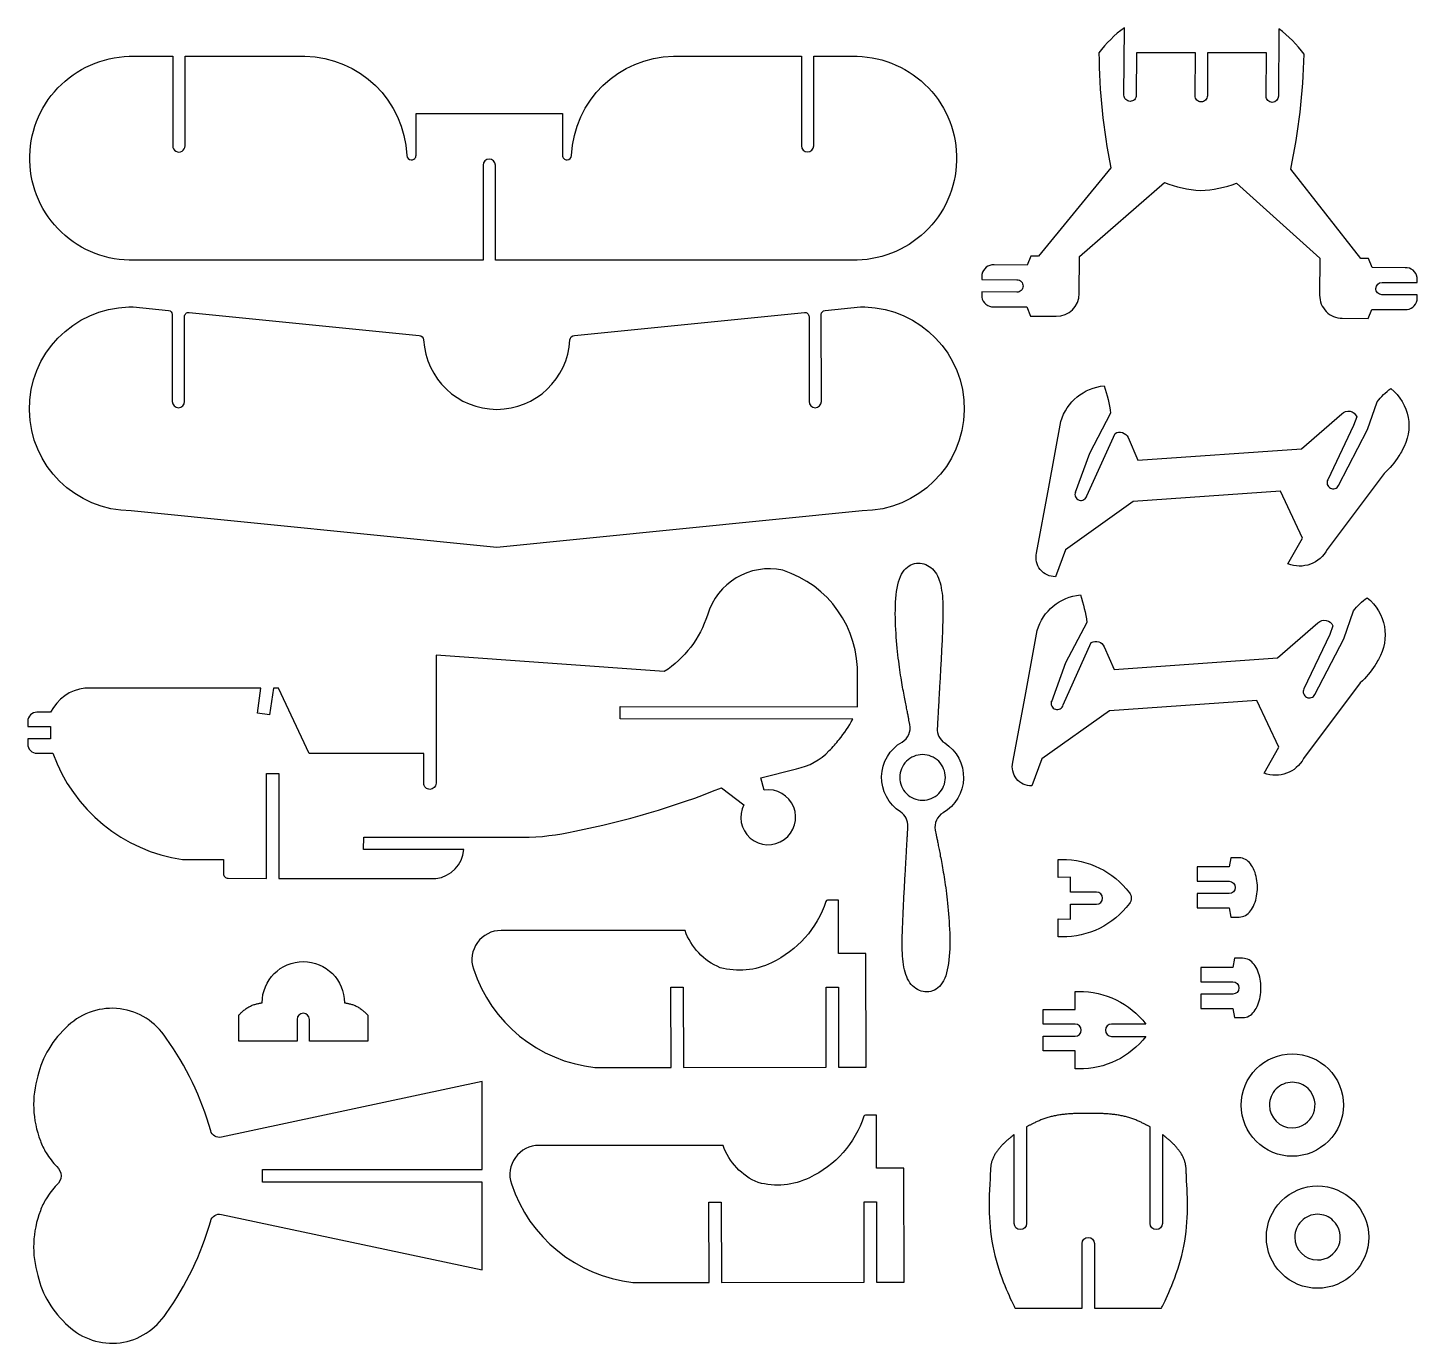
# Model space of a CAD drawing. Header units: millimetres. Extents: x 16 to 356, y 17 to 338.
import ezdxf

# ---------------------------------------------------------------- set-up
doc = ezdxf.new("R2010")
doc.units = ezdxf.units.MM

msp = doc.modelspace()

# ---------------------------------------------------------------- linework, layer by layer
at = {"flags": 128}
for points in [[(249.251966, 272.3669, 0.383838), (252.201567, 270.027541), (260.283407, 269.972478), (261.159924, 267.736444), (267.469241, 267.692844, 0.414187), (273.081933, 273.227997), (273.14417, 282.325261), (293.879007, 300.384533, 0.086768), (302.728304, 298.461485, 0.085956), (311.525299, 300.229156), (331.893257, 281.918861), (331.830531, 272.823239, 0.414341), (337.366964, 267.209885), (343.686443, 267.166316), (344.593782, 269.389424), (352.664523, 269.333544, 0.383838), (355.646164, 271.631928), (355.654672, 272.914434), (347.071869, 272.972838, -0.416615), (345.576471, 274.499404, -0.412003), (347.09155, 275.982756), (355.675433, 275.924345), (355.684497, 277.205365, 0.384049), (352.7357, 279.5454), (344.664474, 279.600479), (343.787956, 281.836513), (341.925825, 281.849761), (324.759377, 303.671568, 0.047791), (328.030186, 331.698218, 0.079465), (321.88575, 337.918422), (321.772842, 321.462742, -0.412199), (320.267465, 319.967626, -0.416237), (318.76193, 321.483656), (318.835062, 332.044808), (304.465385, 332.044808), (304.392954, 321.582279, -0.414214), (302.876878, 320.088454, -0.414214), (301.383053, 321.604531), (301.455331, 332.044808), (287.096382, 332.044808), (287.025045, 321.702399, -0.441979), (285.509708, 320.207824, -0.414397), (284.015139, 321.724104), (284.12853, 338.179919, 0.079525), (277.88786, 332.044808, 0.047791), (280.781957, 303.975737), (263.111601, 282.394362), (261.261438, 282.40664), (260.354098, 280.183533), (252.27148, 280.239406, 0.384049), (249.290635, 277.940333), (249.282001, 276.65931), (257.864866, 276.599133, -0.414463), (259.360275, 275.083341, -0.414376), (257.843814, 273.589224), (249.261177, 273.649399), (249.251966, 272.3669)], [(51.528952, 309.321203, 1), (54.538909, 309.321672), (54.535307, 331.213473), (83.809733, 331.216525, -0.397405), (108.706788, 306.986324, 0.402896), (109.822025, 305.916253), (109.866524, 305.916148, 0.414214), (110.981149, 307.031121), (110.979563, 317.222069), (146.764611, 317.222069), (146.766196, 307.03669, 0.414214), (147.881169, 305.922065), (147.90369, 305.922068, 0.402537), (149.017659, 306.992635, -0.397405), (173.907788, 331.230721), (205.166748, 331.236918), (205.170545, 309.345117, 1), (208.180502, 309.345585), (208.1769, 331.237387), (217.574466, 331.23885, -0.012413), (218.800742, 331.216737, -0.414214), (243.09061, 305.70835), (243.09061, 305.70835, -0.414214), (217.582212, 281.418484), (175.810698, 281.411982), (130.38264, 281.404911), (130.379029, 304.605152, 0.999577), (127.369073, 304.60341), (127.372683, 281.404443), (93.285475, 281.399137), (40.886583, 281.390982, -0.414214), (16.585563, 306.910523, -0.414214), (42.105109, 331.211538), (51.525156, 331.213004), (51.528952, 309.321203)], [(41.381483, 220.1868, -0.987968), (40.785891, 269.985279, -0.010608), (41.833786, 270.007404), (50.499064, 269.136358, -0.385201), (51.398892, 268.153733), (51.396079, 246.850652, 0.999577), (54.406036, 246.851458), (54.408916, 267.637896, -0.443834), (55.508934, 268.632758), (111.729807, 262.978005, -0.399659), (112.842139, 261.916068, 0.948777), (148.593351, 261.921645, -0.399347), (149.707912, 262.981045), (205.931846, 268.632758, -0.443834), (207.031864, 267.637896), (207.034744, 246.851458, 0.999577), (210.044701, 246.850652), (210.041888, 268.153733, -0.385201), (210.941716, 269.136358), (219.606994, 270.007404, -0.010608), (220.654889, 269.985279, -0.987968), (220.059297, 220.1868), (130.72039, 211.206321), (41.381483, 220.1868)], [(267.274722, 204.058521, -0.49268), (262.661734, 209.821568), (265.641511, 225.918932), (268.621468, 242.01625, -0.309879), (279.164799, 250.71017, -0.051188), (280.753339, 244.007445), (275.550676, 234.152869), (272.090702, 224.606435), (272.142424, 224.764093, 0.438468), (273.051093, 222.779427, 0.438566), (274.956351, 223.853208), (281.824576, 239.084916, -0.448598), (284.99846, 238.066326), (287.435641, 232.530454), (327.383931, 235.315613), (337.230103, 243.875935, -0.544484), (340.902021, 243.1514), (340.147223, 241.018491), (333.817527, 227.743474, 0.416299), (334.4549, 225.71939, 0.416291), (336.469516, 226.361698), (343.524353, 240.019337), (345.923798, 246.799698, -0.079949), (349.260867, 250.036695, -0.375803), (352.008971, 234.944526, -0.027527), (351.179531, 233.570727, -0.070096), (347.578253, 229.275347), (333.715984, 210.754757, -0.379149), (324.077298, 207.176559), (327.677336, 213.506648), (322.309466, 224.937552), (286.263575, 222.424464), (269.751641, 210.640517), (267.274722, 204.058521)], [(231.203106, 143.022397, 0.270261), (229.373931, 146.613166, -0.561103), (229.77208, 163.681359, 0.320861), (231.68302, 167.920647), (231.464455, 169.016969), (231.431883, 169.180449), (231.396479, 169.358304), (231.358243, 169.55062), (231.317174, 169.757482), (231.273274, 169.978974), (231.226542, 170.21518), (231.176979, 170.466186), (231.124584, 170.732075), (231.069358, 171.012933), (231.0113, 171.308843), (230.950411, 171.619892), (230.886691, 171.946162), (230.820141, 172.287739), (230.750759, 172.644708), (230.678547, 173.017152), (230.603503, 173.405157), (230.52563, 173.808807), (230.444926, 174.228187), (230.361392, 174.663382), (230.275079, 175.114557), (230.186252, 175.582211), (230.095224, 176.066923), (230.00231, 176.569271), (229.907825, 177.089835), (229.812083, 177.629195), (229.7154, 178.187929), (229.618091, 178.766618), (229.520469, 179.36584), (229.42285, 179.986174), (229.325549, 180.6282), (229.22888, 181.292498), (229.133159, 181.979646), (229.038699, 182.690224), (228.945816, 183.42481), (228.854824, 184.183985), (228.766039, 184.968328), (228.679775, 185.778418), (228.596347, 186.614834), (228.516069, 187.478156), (228.439457, 188.368137), (228.367826, 189.281235), (228.30269, 190.21308), (228.245567, 191.159302), (228.19797, 192.115534), (228.161416, 193.077405), (228.137419, 194.040548), (228.127496, 195.000594), (228.133161, 195.953172), (228.15593, 196.893915), (228.197318, 197.818453), (228.258841, 198.722418), (228.342014, 199.60144), (228.448352, 200.451151), (228.579371, 201.267181), (228.736587, 202.045162), (228.921514, 202.780725), (229.135668, 203.469501), (229.380564, 204.10712), (229.657718, 204.689215), (229.967842, 205.212321), (230.308437, 205.676603), (230.676199, 206.083128), (231.067825, 206.432965), (231.480013, 206.727184), (231.90946, 206.966852), (232.352862, 207.153039), (232.806918, 207.286814), (233.268324, 207.369244), (233.733776, 207.4014), (234.199974, 207.38435), (234.663612, 207.319163), (235.12139, 207.206907), (235.570003, 207.048651), (236.006148, 206.845464), (236.426524, 206.598415), (236.827827, 206.308573), (237.206754, 205.977006), (237.560002, 205.604783), (237.884269, 205.192974), (238.177063, 204.742889), (238.439141, 204.256815), (238.672072, 203.73728), (238.877423, 203.186812), (239.056763, 202.607941), (239.211661, 202.003195), (239.343684, 201.375102), (239.454401, 200.726191), (239.545381, 200.058991), (239.618192, 199.376031), (239.674402, 198.679838), (239.71558, 197.972943), (239.743294, 197.257872), (239.759112, 196.537155), (239.764603, 195.813321), (239.761335, 195.088898), (239.750877, 194.366415), (239.734796, 193.6484), (239.714662, 192.937382), (239.692043, 192.235889), (239.668254, 191.545956), (239.643603, 190.867639), (239.618144, 190.200498), (239.591933, 189.544095), (239.565023, 188.89799), (239.53747, 188.261745), (239.509328, 187.634921), (239.480653, 187.017079), (239.451498, 186.40778), (239.421919, 185.806585), (239.39197, 185.213056), (239.361707, 184.626753), (239.331182, 184.047237), (239.300453, 183.47407), (239.269572, 182.906813), (239.238596, 182.345027), (239.207578, 181.788273), (239.176573, 181.236111), (239.145636, 180.688104), (239.114823, 180.143812), (239.084185, 179.602999), (239.053769, 179.066235), (239.023619, 178.534294), (238.99378, 178.007949), (238.964295, 177.487973), (238.93521, 176.975139), (238.906569, 176.470221), (238.878415, 175.973992), (238.850794, 175.487225), (238.823749, 175.010693), (238.797325, 174.545169), (238.771566, 174.091427), (238.746518, 173.65024), (238.722223, 173.222381), (238.698726, 172.808623), (238.676072, 172.409739), (238.654305, 172.026503), (238.633469, 171.659688), (238.613609, 171.310067), (238.594769, 170.978413), (238.576981, 170.665271), (238.560223, 170.37027), (238.54446, 170.09281), (238.529661, 169.832292), (238.515789, 169.588117), (238.502812, 169.359684), (238.490694, 169.146395), (238.479403, 168.947649), (238.468904, 168.762849), (238.459163, 168.591393), (238.450146, 168.432682), (238.441818, 168.286118), (238.434147, 168.151099), (238.427098, 168.027028), (238.420636, 167.913304), (238.414728, 167.809328), (238.40934, 167.714501), (238.404437, 167.628222), (238.399986, 167.549893), (238.395953, 167.478914), (238.370381, 167.028886, 0.270261), (240.19738, 163.439519, -0.560909), (239.806178, 146.3727, 0.320861), (237.890468, 142.130636), (238.109032, 141.034314), (238.141604, 140.870835), (238.177009, 140.692979), (238.215245, 140.500663), (238.256313, 140.293801), (238.300213, 140.072309), (238.346945, 139.836103), (238.396509, 139.585097), (238.448904, 139.319208), (238.50413, 139.03835), (238.562187, 138.74244), (238.623076, 138.431392), (238.686796, 138.105121), (238.753347, 137.763544), (238.822729, 137.406576), (238.894941, 137.034131), (238.969984, 136.646126), (239.047858, 136.242476), (239.128562, 135.823096), (239.212096, 135.387902), (239.298408, 134.936726), (239.387236, 134.469072), (239.478264, 133.984361), (239.571178, 133.482012), (239.665663, 132.961448), (239.761404, 132.422088), (239.858087, 131.863354), (239.955397, 131.284665), (240.053019, 130.685444), (240.150637, 130.065109), (240.247939, 129.423083), (240.344607, 128.758785), (240.440329, 128.071637), (240.534789, 127.36106), (240.627672, 126.626473), (240.718663, 125.867298), (240.807448, 125.082955), (240.893713, 124.272865), (240.977141, 123.436449), (241.057418, 122.573128), (241.134031, 121.683146), (241.205662, 120.770048), (241.270797, 119.838204), (241.327921, 118.891981), (241.375517, 117.935749), (241.412072, 116.973878), (241.436068, 116.010735), (241.445992, 115.05069), (241.440327, 114.098111), (241.417558, 113.157368), (241.37617, 112.23283), (241.314647, 111.328865), (241.231474, 110.449843), (241.125135, 109.600132), (240.994116, 108.784102), (240.836901, 108.006121), (240.651974, 107.270558), (240.43782, 106.581782), (240.192924, 105.944163), (239.915769, 105.362069), (239.605645, 104.838962), (239.265051, 104.37468), (238.897289, 103.968155), (238.505663, 103.618318), (238.093475, 103.3241), (237.664028, 103.084431), (237.220625, 102.898244), (236.76657, 102.76447), (236.305164, 102.682039), (235.839711, 102.649883), (235.373514, 102.666933), (234.909875, 102.73212), (234.452098, 102.844376), (234.003485, 103.002632), (233.567339, 103.205819), (233.146963, 103.452868), (232.745661, 103.74271), (232.366733, 104.074277), (232.013485, 104.4465), (231.689218, 104.858309), (231.396424, 105.308394), (231.134346, 105.794468), (230.901416, 106.314003), (230.696065, 106.864471), (230.516725, 107.443342), (230.361827, 108.048088), (230.229804, 108.676181), (230.119086, 109.325092), (230.028106, 109.992292), (229.955295, 110.675252), (229.899085, 111.371445), (229.857908, 112.078341), (229.830194, 112.793411), (229.814375, 113.514128), (229.808884, 114.237962), (229.812152, 114.962385), (229.822611, 115.684869), (229.838691, 116.402884), (229.858825, 117.113902), (229.881445, 117.815394), (229.905234, 118.505327), (229.929885, 119.183644), (229.955344, 119.850785), (229.981555, 120.507188), (230.008465, 121.153293), (230.036018, 121.789538), (230.064159, 122.416362), (230.092835, 123.034204), (230.121989, 123.643503), (230.151568, 124.244698), (230.181517, 124.838227), (230.211781, 125.42453), (230.242305, 126.004046), (230.273035, 126.577213), (230.303915, 127.14447), (230.334892, 127.706256), (230.36591, 128.263011), (230.396915, 128.815172), (230.427851, 129.363179), (230.458665, 129.907471), (230.489303, 130.448284), (230.519719, 130.985048), (230.549869, 131.516989), (230.579708, 132.043335), (230.609192, 132.563311), (230.638277, 133.076144), (230.666919, 133.581062), (230.695073, 134.077291), (230.722694, 134.564058), (230.749739, 135.04059), (230.776163, 135.506114), (230.801921, 135.959856), (230.82697, 136.401043), (230.851265, 136.828902), (230.874762, 137.24266), (230.897416, 137.641544), (230.919183, 138.02478), (230.940018, 138.391595), (230.959878, 138.741216), (230.978718, 139.07287), (230.996507, 139.386012), (231.013265, 139.681013), (231.029027, 139.958473), (231.043827, 140.218991), (231.057698, 140.463167), (231.070676, 140.691599), (231.082793, 140.904888), (231.094084, 141.103634), (231.104584, 141.288435), (231.114325, 141.459891), (231.123342, 141.618601), (231.131669, 141.765166), (231.139341, 141.900184), (231.14639, 142.024255), (231.152852, 142.137979), (231.15876, 142.241955), (231.164148, 142.336782), (231.16905, 142.423061), (231.173501, 142.50139), (231.177535, 142.572369), (231.203106, 143.022397)], [(53.933036, 134.964067), (63.933036, 134.964067), (63.929404, 131.497501, 0.414227), (65.042351, 130.380763), (74.407283, 130.371648), (74.432912, 156.011318), (77.442902, 156.008842), (77.417278, 130.368056), (115.855023, 130.329756, 0.351775), (122.67642, 137.402077), (98.181737, 137.426266), (98.185324, 140.436261), (137.024419, 140.397321, 0.05749), (149.812883, 141.934328, 0.048524), (185.641959, 152.500563), (191.100024, 148.370297, 0.786681), (200.951755, 139.834809, 0.786681), (196.098239, 151.932517), (195.226846, 154.941769), (203.951764, 157.163946, 0.16123), (211.971093, 161.570457, 0.045297), (214.381555, 164.309983, 0.056731), (217.702575, 169.289987), (160.899123, 169.347382), (160.901604, 172.357372), (218.872068, 172.298808), (218.879361, 179.734623, 0.33589), (200.632953, 205.639054, 0.393798), (182.194912, 194.698638, -0.173291), (171.64591, 180.874181), (115.910927, 184.92994), (115.878554, 153.59592, -0.414015), (114.37351, 152.09199, -0.414699), (112.868565, 153.599336), (112.875467, 160.844532), (84.894667, 160.872421), (77.340968, 176.810752), (76.110849, 176.811983), (75.194646, 170.33981), (72.214369, 170.761698), (73.071278, 176.815024), (30.06262, 176.84805, 0.255328), (21.672582, 170.958924), (18.329246, 170.96314, 0.414338), (16.096802, 168.735373), (16.095135, 167.453155), (21.66917, 167.447245), (21.666681, 164.437255), (16.092607, 164.443165), (16.090892, 163.16128, 0.414235), (18.318827, 160.929791), (22.232072, 160.926127, 0.277258), (53.933036, 134.964067)], [(261.467314, 152.953336, -0.49268), (256.854327, 158.716383), (259.834104, 174.813747), (262.81406, 190.911065, -0.309879), (273.357392, 199.604985, -0.051188), (274.945931, 192.902259), (269.743269, 183.047683), (266.283294, 173.50125), (266.335017, 173.658908, 0.438468), (267.243686, 171.674242, 0.438566), (269.148944, 172.748023), (276.017169, 187.979731, -0.448598), (279.191053, 186.96114), (281.628234, 181.425269), (321.576524, 184.210428), (331.422696, 192.77075, -0.544484), (335.094613, 192.046214), (334.339816, 189.913305), (328.01012, 176.638289, 0.416299), (328.647492, 174.614205, 0.416291), (330.662109, 175.256513), (337.716945, 188.914152), (340.116391, 195.694513, -0.079949), (343.453459, 198.93151, -0.375803), (346.201564, 183.839341, -0.027527), (345.372124, 182.465542, -0.070096), (341.770846, 178.170162), (327.908576, 159.649572, -0.379149), (318.269891, 156.071374), (321.869929, 162.401463), (316.502059, 173.832367), (280.456167, 171.319279), (263.944233, 159.535332), (261.467314, 152.953336)], [(229.212745, 155.025646, 0.414214), (234.78674, 149.451651, 0.414214), (240.360735, 155.025646, 0.414214), (234.78674, 160.59964, 0.414214), (229.212745, 155.025646)], [(267.90716, 116.053024), (267.907148, 120.46773), (270.907152, 120.423241), (270.907146, 124.023836), (277.279021, 124.023836, 1), (277.279021, 127.033793), (270.907141, 127.033793), (270.907134, 130.623241), (267.907139, 130.584326), (267.907127, 134.993458), (268.78783, 134.993459, -0.23641), (285.331359, 126.866537, -0.3334), (285.331129, 124.190655, -0.239235), (268.798997, 116.05291), (267.90716, 116.053024)], [(301.917404, 123.140799), (309.720997, 123.140799), (310.166917, 120.911202), (312.151252, 120.911145), (312.568786, 120.937984), (312.967916, 121.016598), (313.348314, 121.144257), (313.709648, 121.318234), (314.05159, 121.535799), (314.37381, 121.794223), (314.675978, 122.090779), (314.957765, 122.422736), (315.218841, 122.787368), (315.458876, 123.181944), (315.67754, 123.603736), (315.874505, 124.050016), (316.04944, 124.518055), (316.202016, 125.005124), (316.331903, 125.508494), (316.438772, 126.025437), (316.522292, 126.553225), (316.582135, 127.089127), (316.617971, 127.630416), (316.629469, 128.174364), (316.616497, 128.716399), (316.579353, 129.255659), (316.518365, 129.789438), (316.433861, 130.315031), (316.326169, 130.829732), (316.195618, 131.330836), (316.042534, 131.815638), (315.867246, 132.281431), (315.670083, 132.725512), (315.451371, 133.145173), (315.211439, 133.537711), (314.950615, 133.90042), (314.669227, 134.230594), (314.367602, 134.525528), (314.046069, 134.782516), (313.704956, 134.998853), (313.34459, 135.171835), (312.9653, 135.298755), (312.567413, 135.376907), (312.151258, 135.403588), (310.166917, 135.403588), (309.720997, 133.17399), (301.917404, 133.17399), (301.917404, 129.662374), (309.720997, 129.662374, -1), (309.720997, 126.652416), (301.917404, 126.652416), (301.917404, 123.140799)], [(154.676849, 84.150601), (173.309132, 84.159997), (173.285823, 103.767168), (176.295779, 103.770098), (176.319088, 84.163557), (211.247202, 84.206927), (211.222713, 103.814089), (214.232375, 103.818127), (214.257157, 84.210959), (220.974158, 84.218645), (220.944665, 112.047815), (214.233717, 112.047815), (214.233717, 125.007984), (211.549964, 125.007984, 0.322779), (211.170511, 124.734535, -0.204756), (197.855717, 109.731115, -0.181682), (185.303592, 108.545358, -0.212568), (176.753897, 117.609122), (131.770639, 117.626954, 0.512134), (124.989353, 108.231464, 0.292466), (154.676849, 84.150601)], [(67.678807, 90.574854), (67.678807, 96.959108), (67.687499, 96.969059), (67.713146, 96.997932), (67.7551, 97.044258), (67.812716, 97.106567), (67.885348, 97.18339), (67.97235, 97.273257), (68.073076, 97.374699), (68.186881, 97.486247), (68.313118, 97.606431), (68.451141, 97.733781), (68.600305, 97.866829), (68.759963, 98.004105), (68.92947, 98.144139), (69.10818, 98.285462), (69.295446, 98.426605), (69.490623, 98.566098), (69.693065, 98.702472), (69.902125, 98.834257), (70.117159, 98.959983), (70.33752, 99.078183), (70.546674, 99.180377), (70.758442, 99.275027), (70.971379, 99.362382), (71.184044, 99.442691), (71.394995, 99.516203), (71.602789, 99.583167), (71.805983, 99.643833), (72.003137, 99.698449), (72.192806, 99.747264), (72.37355, 99.790528), (72.543925, 99.82849), (72.702489, 99.861398), (72.8478, 99.889501), (72.978416, 99.91305), (73.092895, 99.932292), (73.189793, 99.947477), (73.267669, 99.958854), (73.325081, 99.966672), (73.360586, 99.97118), (73.372741, 99.972628, -1), (93.484873, 99.972628), (93.497029, 99.97118), (93.532533, 99.966672), (93.589945, 99.958854), (93.667821, 99.947477), (93.764719, 99.932292), (93.879198, 99.91305), (94.009814, 99.889501), (94.155125, 99.861398), (94.313689, 99.82849), (94.484065, 99.790528), (94.664808, 99.747264), (94.854478, 99.698449), (95.051631, 99.643833), (95.254826, 99.583167), (95.462619, 99.516203), (95.67357, 99.442691), (95.886235, 99.362382), (96.099173, 99.275027), (96.31094, 99.180377), (96.520095, 99.078183), (96.740455, 98.959983), (96.955489, 98.834257), (97.16455, 98.702472), (97.366991, 98.566098), (97.562168, 98.426605), (97.749434, 98.285462), (97.928144, 98.144139), (98.097651, 98.004105), (98.257309, 97.866829), (98.406473, 97.733781), (98.544496, 97.606431), (98.670733, 97.486247), (98.784538, 97.374699), (98.885264, 97.273257), (98.972266, 97.18339), (99.044899, 97.106567), (99.102515, 97.044258), (99.144469, 96.997932), (99.170115, 96.969059), (99.178807, 96.959108), (99.178807, 90.574854), (84.933786, 90.574854), (84.933786, 95.915742, 1), (81.923829, 95.915742), (81.923829, 90.574854), (67.678807, 90.574854)], [(313.021813, 96.338368), (313.439347, 96.365207), (313.838478, 96.443821), (314.218875, 96.57148), (314.58021, 96.745457), (314.922152, 96.963022), (315.244372, 97.221446), (315.54654, 97.518002), (315.828327, 97.849959), (316.089402, 98.214591), (316.329437, 98.609167), (316.548102, 99.030959), (316.745066, 99.477239), (316.920002, 99.945278), (317.072578, 100.432347), (317.202465, 100.935717), (317.309333, 101.45266), (317.392854, 101.980448), (317.452697, 102.51635), (317.488532, 103.057639), (317.500031, 103.601587), (317.487058, 104.143622), (317.449914, 104.682882), (317.388926, 105.216661), (317.304422, 105.742254), (317.196731, 106.256955), (317.066179, 106.758059), (316.913095, 107.242861), (316.737808, 107.708654), (316.540644, 108.152735), (316.321932, 108.572396), (316.082001, 108.964934), (315.821177, 109.327643), (315.539788, 109.657817), (315.238164, 109.952751), (314.916631, 110.209739), (314.575517, 110.426076), (314.215152, 110.599058), (313.835862, 110.725978), (313.437975, 110.80413), (313.02182, 110.830811), (311.037478, 110.830811), (310.591559, 108.601213), (302.787966, 108.601213), (302.787966, 105.089597), (310.591559, 105.089597, -1), (310.591559, 102.079639), (302.787966, 102.079639), (302.787966, 98.568023), (310.591559, 98.568023), (311.037478, 96.338425), (313.021813, 96.338368)], [(272.957533, 83.800146), (272.065695, 83.800259), (272.065687, 88.259455), (264.262095, 88.259441), (264.262089, 91.771072), (272.065679, 91.771072, 1), (272.065679, 94.781029), (264.262083, 94.781029), (264.262077, 98.292631), (267.896321, 98.292638), (272.06567, 98.292646), (272.065662, 102.740694), (272.946365, 102.740695, -0.233887), (289.370067, 94.769881), (281.000761, 94.769881, 1), (281.000761, 91.759924), (289.354592, 91.759924, -0.236337), (272.957533, 83.800146)], [(25.982203, 21.00792, 0.46973), (49.879216, 24.059169, 0.088896), (60.796031, 46.699075, -0.394746), (63.397849, 48.279629), (127.122017, 34.700177), (127.122017, 56.179144), (73.46041, 56.179144), (73.46041, 59.229144), (127.122017, 59.229144), (127.122017, 80.708111), (63.397849, 67.128659, -0.394746), (60.796031, 68.709213, 0.088896), (49.879216, 91.349118, 0.46973), (25.982203, 94.400367, 0.076974), (21.220141, 88.658393, 0.084364), (18.56172, 82.111328, 0.168647), (19.18049, 66.263873, 0.056714), (20.591226, 63.300102, 0.054951), (23.172811, 59.957962, -0.219814), (24.239568, 57.704144, -0.219814), (23.172811, 55.450326, 0.054951), (20.591226, 52.108186, 0.056714), (19.18049, 49.144415, 0.168647), (18.56172, 33.29696, 0.084364), (21.220141, 26.749895, 0.076974), (25.982203, 21.00792)], [(337.64734, 74.971306, -0.414214), (325.14734, 62.471306, -0.414214), (312.64734, 74.971306, -0.414214), (325.14734, 87.471306, -0.414214), (337.64734, 74.971306)], [(325.145334, 69.398323, 0.675572), (329.005728, 78.993379, 0.193623), (325.145583, 80.546133, 0.41423), (319.57132, 74.972273, 0.414213), (325.145334, 69.398323)], [(163.968701, 31.651638), (182.600983, 31.661034), (182.577675, 51.268205), (185.587631, 51.271135), (185.610939, 31.664594), (220.539053, 31.707964), (220.514565, 51.315126), (223.524227, 51.319164), (223.549009, 31.711996), (230.26601, 31.719682), (230.236517, 59.548853), (223.525569, 59.548853), (223.525569, 72.509021), (220.841816, 72.509021, 0.322779), (220.462363, 72.235572, -0.204756), (207.147569, 57.232152, -0.181682), (194.595444, 56.046395, -0.212568), (186.045749, 65.110159), (141.062491, 65.127991, 0.512134), (134.281205, 55.732501, 0.292466), (163.968701, 31.651638)], [(257.405703, 25.350217), (273.788154, 25.350217), (273.788154, 41.152177, -1), (276.798111, 41.152177), (276.798111, 25.350217), (293.180561, 25.350217), (293.209348, 25.404481), (293.292524, 25.563832), (293.425317, 25.823113), (293.602955, 26.177163), (293.820662, 26.620824), (294.073668, 27.148938), (294.357197, 27.756344), (294.666477, 28.437883), (294.996736, 29.188398), (295.343198, 30.002728), (295.701093, 30.875715), (296.065645, 31.8022), (296.432082, 32.777023), (296.795631, 33.795026), (297.151519, 34.85105), (297.494972, 35.939935), (297.821217, 37.056523), (298.125481, 38.195654), (298.402991, 39.35217), (298.648973, 40.520911), (298.860396, 41.699724), (299.037823, 42.87905), (299.183756, 44.052296), (299.3007, 45.212871), (299.391159, 46.354182), (299.457636, 47.469637), (299.502635, 48.552643), (299.52866, 49.596608), (299.538215, 50.59494), (299.533803, 51.541046), (299.517929, 52.428334), (299.493095, 53.250212), (299.461807, 54.000088), (299.426566, 54.671368), (299.389878, 55.257462), (299.354246, 55.751775), (299.322174, 56.147717), (299.296165, 56.438694), (299.278724, 56.618115), (299.272354, 56.679387), (299.272354, 56.897301), (299.272351, 56.931649), (299.272329, 56.969426), (299.272271, 57.01079), (299.272158, 57.055901), (299.271971, 57.104918), (299.271693, 57.158002), (299.271304, 57.215311), (299.270787, 57.277006), (299.270122, 57.343244), (299.269293, 57.414187), (299.26828, 57.489993), (299.267064, 57.570822), (299.265629, 57.656834), (299.263954, 57.748187), (299.262023, 57.845042), (299.259816, 57.947557), (299.257315, 58.055893), (299.254502, 58.170208), (299.251358, 58.290663), (299.247865, 58.417417), (299.243954, 58.550542), (299.239355, 58.68977), (299.233745, 58.834744), (299.226803, 58.985109), (299.218207, 59.140507), (299.207636, 59.300585), (299.194768, 59.464984), (299.179282, 59.63335), (299.160855, 59.805327), (299.139167, 59.980558), (299.113896, 60.158688), (299.08472, 60.33936), (299.051317, 60.52222), (299.013366, 60.706909), (298.970546, 60.893074), (298.922535, 61.080358), (298.869011, 61.268404), (298.809653, 61.456858), (298.744139, 61.645362), (298.672147, 61.833562), (298.593476, 62.02113), (298.508402, 62.207859), (298.417324, 62.393571), (298.320638, 62.578089), (298.21874, 62.761233), (298.112028, 62.942826), (298.0009, 63.122691), (297.885751, 63.300648), (297.766979, 63.47652), (297.644981, 63.650129), (297.520155, 63.821297), (297.392896, 63.989846), (297.263602, 64.155598), (297.13267, 64.318375), (297.000497, 64.477998), (296.86748, 64.634291), (296.734016, 64.787074), (296.600502, 64.93617), (296.467335, 65.081401), (296.334912, 65.222588), (296.203596, 65.359586), (296.073611, 65.492371), (295.945147, 65.620953), (295.818396, 65.74534), (295.693546, 65.865542), (295.570789, 65.981567), (295.450314, 66.093424), (295.332312, 66.201122), (295.216973, 66.304671), (295.104488, 66.404078), (294.995046, 66.499354), (294.888838, 66.590506), (294.786054, 66.677544), (294.686884, 66.760476), (294.591519, 66.839312), (294.500149, 66.914061), (294.412964, 66.98473), (294.330155, 67.051331), (294.251911, 67.11387), (294.178423, 67.172358), (294.109817, 67.226828), (294.045964, 67.277417), (293.98667, 67.324287), (293.931743, 67.367601), (293.880988, 67.40752), (293.834213, 67.444206), (293.791224, 67.477821), (293.751827, 67.508528), (293.71583, 67.536489), (293.68304, 67.561865), (293.653261, 67.584819), (293.626302, 67.605512), (293.60197, 67.624107), (293.580069, 67.640767), (293.560408, 67.655652), (293.542794, 67.668924), (293.527031, 67.680747), (293.512928, 67.691282), (293.500291, 67.700692), (293.416977, 67.762587), (293.416977, 46.075521, -1), (290.407019, 46.075521), (290.407019, 69.639501), (289.639417, 70.038721), (289.518598, 70.101517), (289.386742, 70.169816), (289.244321, 70.24313), (289.091813, 70.320975), (288.929692, 70.402864), (288.758434, 70.48831), (288.578514, 70.576829), (288.390407, 70.667933), (288.194588, 70.761137), (287.991534, 70.855955), (287.78172, 70.9519), (287.56562, 71.048487), (287.34371, 71.145229), (287.116465, 71.241641), (286.884361, 71.337236), (286.647874, 71.431529), (286.407478, 71.524032), (286.163648, 71.614261), (285.916861, 71.701729), (285.667591, 71.785949), (285.416258, 71.86653), (285.163058, 71.943452), (284.90813, 72.016789), (284.651613, 72.086614), (284.393648, 72.153001), (284.134374, 72.216025), (283.87393, 72.27576), (283.612457, 72.332278), (283.350093, 72.385655), (283.08698, 72.435963), (282.823255, 72.483277), (282.559059, 72.527671), (282.294532, 72.569219), (282.029813, 72.607994), (281.765041, 72.644071), (281.500357, 72.677523), (281.2359, 72.708424), (280.97181, 72.736848), (280.708225, 72.76287), (280.445287, 72.786562), (280.183211, 72.808005), (279.922518, 72.827306), (279.663805, 72.844577), (279.40767, 72.859931), (279.154711, 72.873482), (278.905525, 72.88534), (278.66071, 72.89562), (278.420862, 72.904435), (278.186581, 72.911896), (277.958462, 72.918116), (277.737104, 72.923209), (277.523104, 72.927287), (277.31706, 72.930464), (277.119569, 72.93285), (276.931228, 72.934561), (276.752636, 72.935707), (276.584389, 72.936402), (276.427086, 72.936759), (276.281323, 72.936891), (275.298654, 72.93691), (274.315993, 72.936891), (274.170231, 72.936759), (274.012929, 72.936402), (273.844683, 72.935707), (273.666092, 72.934561), (273.477753, 72.93285), (273.280263, 72.930464), (273.074221, 72.927288), (272.860223, 72.923209), (272.638866, 72.918116), (272.410749, 72.911896), (272.176469, 72.904435), (271.936624, 72.895621), (271.69181, 72.885341), (271.442626, 72.873483), (271.189669, 72.859933), (270.933537, 72.844579), (270.674826, 72.827308), (270.414135, 72.808007), (270.15206, 72.786564), (269.889124, 72.762872), (269.625542, 72.736851), (269.361454, 72.708427), (269.096999, 72.677527), (268.832317, 72.644075), (268.567547, 72.607999), (268.30283, 72.569225), (268.038305, 72.527678), (267.774111, 72.483284), (267.510388, 72.435971), (267.247277, 72.385663), (266.984915, 72.332287), (266.723444, 72.27577), (266.463002, 72.216037), (266.20373, 72.153014), (265.945766, 72.086627), (265.689252, 72.016803), (265.434325, 71.943468), (265.181126, 71.866547), (264.929795, 71.785968), (264.680527, 71.701748), (264.433741, 71.614282), (264.189913, 71.524055), (263.949519, 71.431553), (263.713033, 71.337262), (263.48093, 71.241668), (263.253687, 71.145258), (263.031778, 71.048517), (262.81568, 70.951932), (262.605866, 70.855988), (262.402813, 70.761172), (262.206996, 70.66797), (262.01889, 70.576867), (261.838971, 70.48835), (261.667713, 70.402905), (261.505593, 70.321018), (261.353085, 70.243174), (261.210666, 70.169861), (261.07881, 70.101564), (260.957992, 70.038769), (260.190393, 69.639555), (260.190393, 46.075521, -1), (257.180436, 46.075521), (257.180436, 67.762664), (257.097114, 67.700765), (257.084476, 67.691355), (257.070372, 67.680819), (257.054608, 67.668995), (257.036992, 67.655722), (257.01733, 67.640836), (256.995428, 67.624176), (256.971094, 67.60558), (256.944134, 67.584885), (256.914354, 67.561931), (256.881561, 67.536553), (256.845563, 67.508592), (256.806164, 67.477884), (256.763174, 67.444267), (256.716397, 67.40758), (256.66564, 67.36766), (256.610711, 67.324345), (256.551415, 67.277474), (256.48756, 67.226884), (256.418953, 67.172413), (256.345463, 67.113924), (256.267217, 67.051384), (256.184405, 66.984782), (256.097219, 66.914112), (256.005847, 66.839362), (255.91048, 66.760525), (255.811308, 66.677591), (255.708522, 66.590553), (255.602312, 66.499399), (255.492868, 66.404123), (255.380381, 66.304714), (255.26504, 66.201165), (255.147037, 66.093465), (255.02656, 65.981607), (254.903801, 65.865581), (254.778949, 65.745378), (254.652196, 65.62099), (254.523731, 65.492407), (254.393744, 65.35962), (254.262426, 65.222621), (254.130001, 65.081432), (253.996833, 64.9362), (253.863317, 64.787103), (253.729852, 64.634318), (253.596833, 64.478024), (253.464659, 64.318399), (253.333725, 64.155621), (253.20443, 63.989867), (253.07717, 63.821317), (252.952342, 63.650147), (252.830343, 63.476537), (252.71157, 63.300663), (252.59642, 63.122705), (252.48529, 62.942839), (252.378577, 62.761244), (252.276679, 62.578099), (252.179991, 62.39358), (252.088912, 62.207867), (252.003838, 62.021137), (251.925166, 61.833568), (251.853174, 61.645367), (251.787659, 61.456862), (251.7283, 61.268408), (251.674775, 61.080361), (251.626764, 60.893077), (251.583943, 60.706911), (251.545992, 60.522221), (251.51259, 60.339362), (251.483413, 60.158689), (251.458142, 59.980559), (251.436454, 59.805327), (251.418027, 59.633351), (251.40254, 59.464984), (251.389672, 59.300585), (251.379101, 59.140507), (251.370505, 58.985109), (251.363563, 58.834744), (251.357953, 58.68977), (251.353354, 58.550542), (251.349443, 58.417417), (251.34595, 58.290663), (251.342807, 58.170208), (251.339993, 58.055893), (251.337493, 57.947557), (251.335285, 57.845042), (251.333354, 57.748187), (251.331679, 57.656834), (251.330244, 57.570822), (251.329029, 57.489993), (251.328015, 57.414187), (251.327186, 57.343244), (251.326522, 57.277006), (251.326004, 57.215311), (251.325615, 57.158002), (251.325337, 57.104918), (251.32515, 57.055901), (251.325037, 57.01079), (251.324979, 56.969426), (251.324957, 56.931649), (251.324954, 56.897301), (251.319432, 56.679387), (251.30754, 56.618115), (251.290099, 56.438694), (251.26409, 56.147717), (251.232018, 55.751775), (251.196386, 55.257462), (251.159698, 54.671368), (251.124458, 54.000088), (251.093169, 53.250212), (251.068336, 52.428334), (251.052461, 51.541046), (251.048049, 50.59494), (251.057604, 49.596608), (251.083629, 48.552643), (251.128629, 47.469637), (251.195106, 46.354182), (251.285564, 45.212871), (251.402509, 44.052296), (251.548442, 42.87905), (251.725868, 41.699724), (251.937291, 40.520911), (252.183274, 39.35217), (252.460783, 38.195654), (252.765048, 37.056523), (253.091293, 35.939935), (253.434746, 34.85105), (253.790633, 33.795026), (254.154182, 32.777023), (254.52062, 31.8022), (254.885172, 30.875715), (255.243066, 30.002728), (255.589529, 29.188398), (255.919787, 28.437883), (256.229067, 27.756344), (256.512597, 27.148938), (256.765602, 26.620824), (256.98331, 26.177163), (257.160947, 25.823113), (257.293741, 25.563832), (257.376917, 25.404481), (257.405703, 25.350217)], [(343.823437, 42.708626, -0.414214), (331.323437, 30.208626, -0.414214), (318.823437, 42.708626, -0.414214), (331.323437, 55.208626, -0.414214), (343.823437, 42.708626)], [(331.32143, 37.135643, 0.675572), (335.181825, 46.730698, 0.193623), (331.32168, 48.283453, 0.41423), (325.747417, 42.709593, 0.414213), (331.32143, 37.135643)]]:
    msp.add_lwpolyline(points, format="xyb", dxfattribs=at)

doc.saveas('drawing.dxf')
